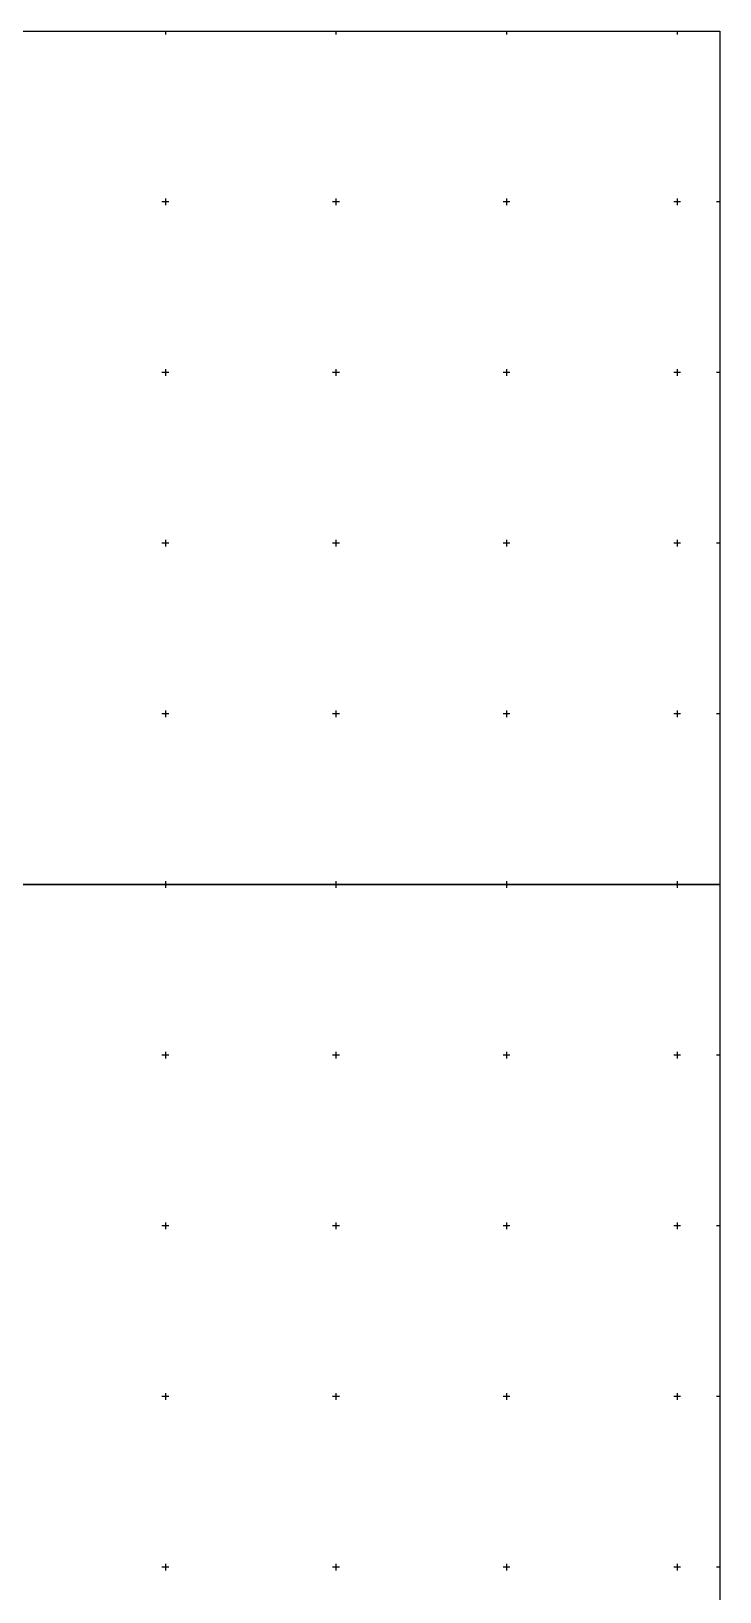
# Model space of a CAD drawing. Extents: x -743125 to -742188, y -1001500 to -1000750.
# Drawn here: x -742389.3 to -742187.5, y -1001207.2 to -1000750 of the extents above; entities that cross this region are included whole.
import ezdxf

# ---------------------------------------------------------------- set-up
doc = ezdxf.new("R2010")
doc.units = 0
doc.header["$MEASUREMENT"] = 0
doc.layers.add('57', color=7, linetype='CONTINUOUS')
doc.layers.add('60', color=7, linetype='CONTINUOUS')

msp = doc.modelspace()

# ---------------------------------------------------------------- linework, layer by layer
at = {"layer": '57', "color": 7, "linetype": 'Continuous'}
for points in [[(-742187.5, -1000750), (-742187.5, -1001000), (-742500, -1001000), (-742500, -1000750)], [(-742187.5, -1001000), (-742187.5, -1001250), (-742500, -1001250), (-742500, -1001000)]]:
    msp.add_lwpolyline(points, close=True, dxfattribs=at)
at = {"layer": '60', "color": 7, "linetype": 'Continuous'}
for p, q in [((-742350, -1000750), (-742350, -1000751)), ((-742300, -1000750), (-742300, -1000751)), ((-742250, -1000750), (-742250, -1000751)), ((-742200, -1000750), (-742200, -1000751)), ((-742350, -1000799), (-742350, -1000801)), ((-742300, -1000799), (-742300, -1000801)), ((-742250, -1000799), (-742250, -1000801)), ((-742200, -1000799), (-742200, -1000801)), ((-742349, -1000800), (-742351, -1000800)), ((-742299, -1000800), (-742301, -1000800)), ((-742249, -1000800), (-742251, -1000800)), ((-742199, -1000800), (-742201, -1000800)), ((-742187.5, -1000800), (-742188.5, -1000800)), ((-742350, -1000849), (-742350, -1000851)), ((-742300, -1000849), (-742300, -1000851)), ((-742250, -1000849), (-742250, -1000851)), ((-742200, -1000849), (-742200, -1000851)), ((-742349, -1000850), (-742351, -1000850)), ((-742299, -1000850), (-742301, -1000850)), ((-742249, -1000850), (-742251, -1000850)), ((-742199, -1000850), (-742201, -1000850)), ((-742187.5, -1000850), (-742188.5, -1000850)), ((-742349, -1000900), (-742351, -1000900)), ((-742350, -1000899), (-742350, -1000901)), ((-742299, -1000900), (-742301, -1000900)), ((-742300, -1000899), (-742300, -1000901)), ((-742249, -1000900), (-742251, -1000900)), ((-742250, -1000899), (-742250, -1000901)), ((-742199, -1000900), (-742201, -1000900)), ((-742200, -1000899), (-742200, -1000901)), ((-742187.5, -1000900), (-742188.5, -1000900)), ((-742349, -1000950), (-742351, -1000950)), ((-742350, -1000949), (-742350, -1000951)), ((-742299, -1000950), (-742301, -1000950)), ((-742300, -1000949), (-742300, -1000951)), ((-742249, -1000950), (-742251, -1000950)), ((-742250, -1000949), (-742250, -1000951)), ((-742199, -1000950), (-742201, -1000950)), ((-742200, -1000949), (-742200, -1000951)), ((-742187.5, -1000950), (-742188.5, -1000950)), ((-742350, -1000999), (-742350, -1001000)), ((-742350, -1001000), (-742350, -1001001)), ((-742300, -1000999), (-742300, -1001000)), ((-742300, -1001000), (-742300, -1001001)), ((-742250, -1000999), (-742250, -1001000)), ((-742250, -1001000), (-742250, -1001001)), ((-742200, -1000999), (-742200, -1001000)), ((-742200, -1001000), (-742200, -1001001)), ((-742349, -1001050), (-742351, -1001050)), ((-742350, -1001049), (-742350, -1001051)), ((-742299, -1001050), (-742301, -1001050)), ((-742300, -1001049), (-742300, -1001051)), ((-742249, -1001050), (-742251, -1001050)), ((-742250, -1001049), (-742250, -1001051)), ((-742199, -1001050), (-742201, -1001050)), ((-742200, -1001049), (-742200, -1001051)), ((-742187.5, -1001050), (-742188.5, -1001050)), ((-742349, -1001100), (-742351, -1001100)), ((-742350, -1001099), (-742350, -1001101)), ((-742299, -1001100), (-742301, -1001100)), ((-742300, -1001099), (-742300, -1001101)), ((-742249, -1001100), (-742251, -1001100)), ((-742250, -1001099), (-742250, -1001101)), ((-742199, -1001100), (-742201, -1001100)), ((-742200, -1001099), (-742200, -1001101)), ((-742187.5, -1001100), (-742188.5, -1001100)), ((-742349, -1001150), (-742351, -1001150)), ((-742350, -1001149), (-742350, -1001151)), ((-742299, -1001150), (-742301, -1001150)), ((-742300, -1001149), (-742300, -1001151)), ((-742249, -1001150), (-742251, -1001150)), ((-742250, -1001149), (-742250, -1001151)), ((-742199, -1001150), (-742201, -1001150)), ((-742200, -1001149), (-742200, -1001151)), ((-742187.5, -1001150), (-742188.5, -1001150)), ((-742349, -1001200), (-742351, -1001200)), ((-742350, -1001199), (-742350, -1001201)), ((-742299, -1001200), (-742301, -1001200)), ((-742300, -1001199), (-742300, -1001201)), ((-742249, -1001200), (-742251, -1001200)), ((-742250, -1001199), (-742250, -1001201)), ((-742199, -1001200), (-742201, -1001200)), ((-742200, -1001199), (-742200, -1001201)), ((-742187.5, -1001200), (-742188.5, -1001200))]:
    msp.add_line(p, q, dxfattribs=at)

doc.saveas('drawing.dxf')
